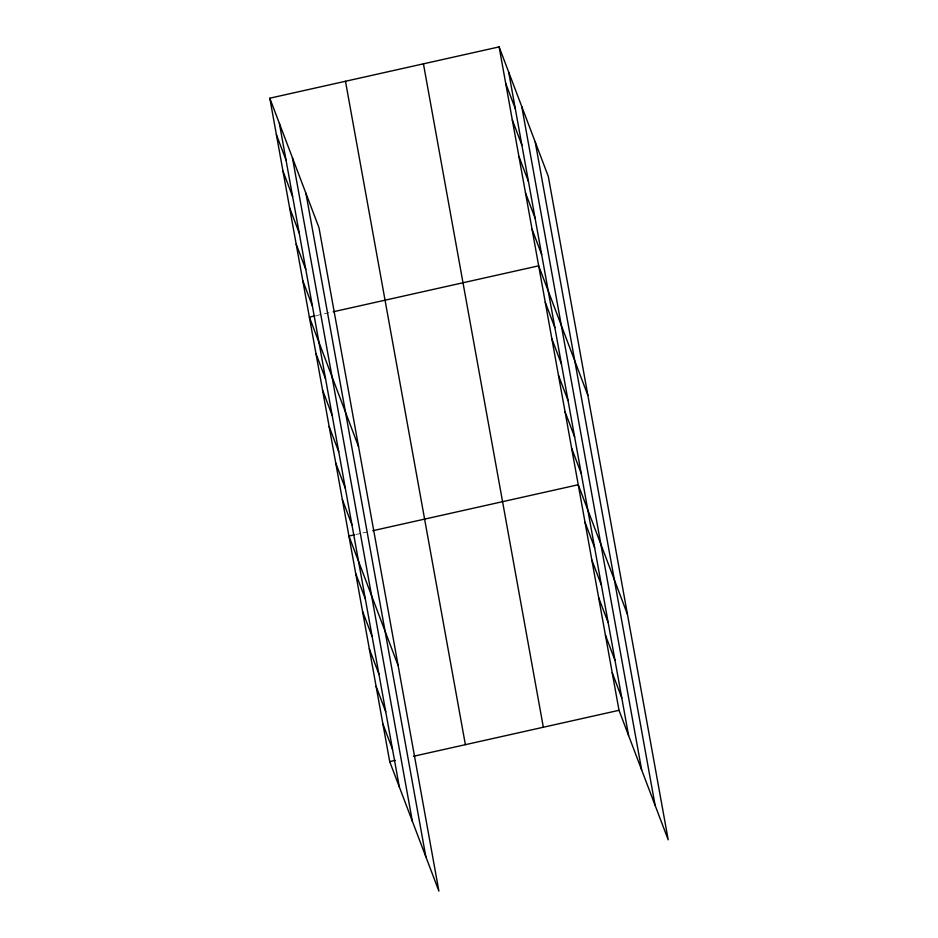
<?xml version="1.0" encoding="UTF-8"?>
<svg xmlns="http://www.w3.org/2000/svg" width="938" height="938" viewBox="0 0 938 938"><rect width="100%" height="100%" fill="white"/><g stroke="black" fill="none" stroke-linecap="round" stroke-linejoin="round"><path stroke-width="0.7" stroke-dasharray="4.69 3.52" d="M316.376 315.555L331.794 312.108M355.948 534.484L361.552 533.23M362.947 532.913L368.552 531.658"/><path stroke-width="1.41" d="M269.804 98.197L318.99 227.688L438.89 891.1L389.704 761.609L269.804 98.197L499.11 46.9L548.296 176.391L668.196 839.803L619.01 710.312L499.11 46.9M314.98 315.872L309.376 317.126L358.562 446.617M333.189 311.791L538.67 265.829L587.856 395.32M354.541 534.801L348.936 536.055L398.134 665.546M372.761 530.72L578.242 484.747L627.428 614.238M389.704 761.609L395.308 760.355M413.529 756.274L619.01 710.312M505.699 83.388L515.29 108.632M512.289 119.876L521.88 145.12M518.89 156.365L528.481 181.609M525.479 192.853L535.07 218.085M532.081 229.341L541.672 254.573M545.271 302.317L554.85 327.55M551.861 338.806L561.452 364.038M558.462 375.282L568.041 400.526M565.051 411.77L574.642 437.014M571.641 448.258L581.232 473.502M585.031 522.349L594.622 547.581M591.831 559.939L601.422 585.183M598.62 597.529L608.211 622.773M605.42 635.12L615 660.364M612.209 672.722L621.8 697.954M276.405 134.685L285.984 159.929M282.995 171.173L292.586 196.417M289.584 207.661L299.175 232.905M296.185 244.15L305.776 269.394M302.775 280.638L312.366 305.882M315.965 353.614L325.556 378.858M322.566 390.102L332.146 415.335M329.156 426.591L338.747 451.823M335.745 463.079L345.336 488.311M342.347 499.567L351.938 524.799M355.736 573.646L365.328 598.89M362.525 611.236L372.116 636.48M369.326 648.826L378.905 674.07M376.115 686.428L385.706 711.661M382.915 724.019L392.494 749.251M535.223 141.99L655.123 805.402M521.763 106.545L641.662 769.957M508.689 72.144L628.589 735.556M423.437 63.831L543.337 727.243M345.477 81.266L465.377 744.678M305.929 193.287L425.829 856.699M292.457 157.842L412.357 821.254M279.395 123.441L399.295 786.853"/></g></svg>
